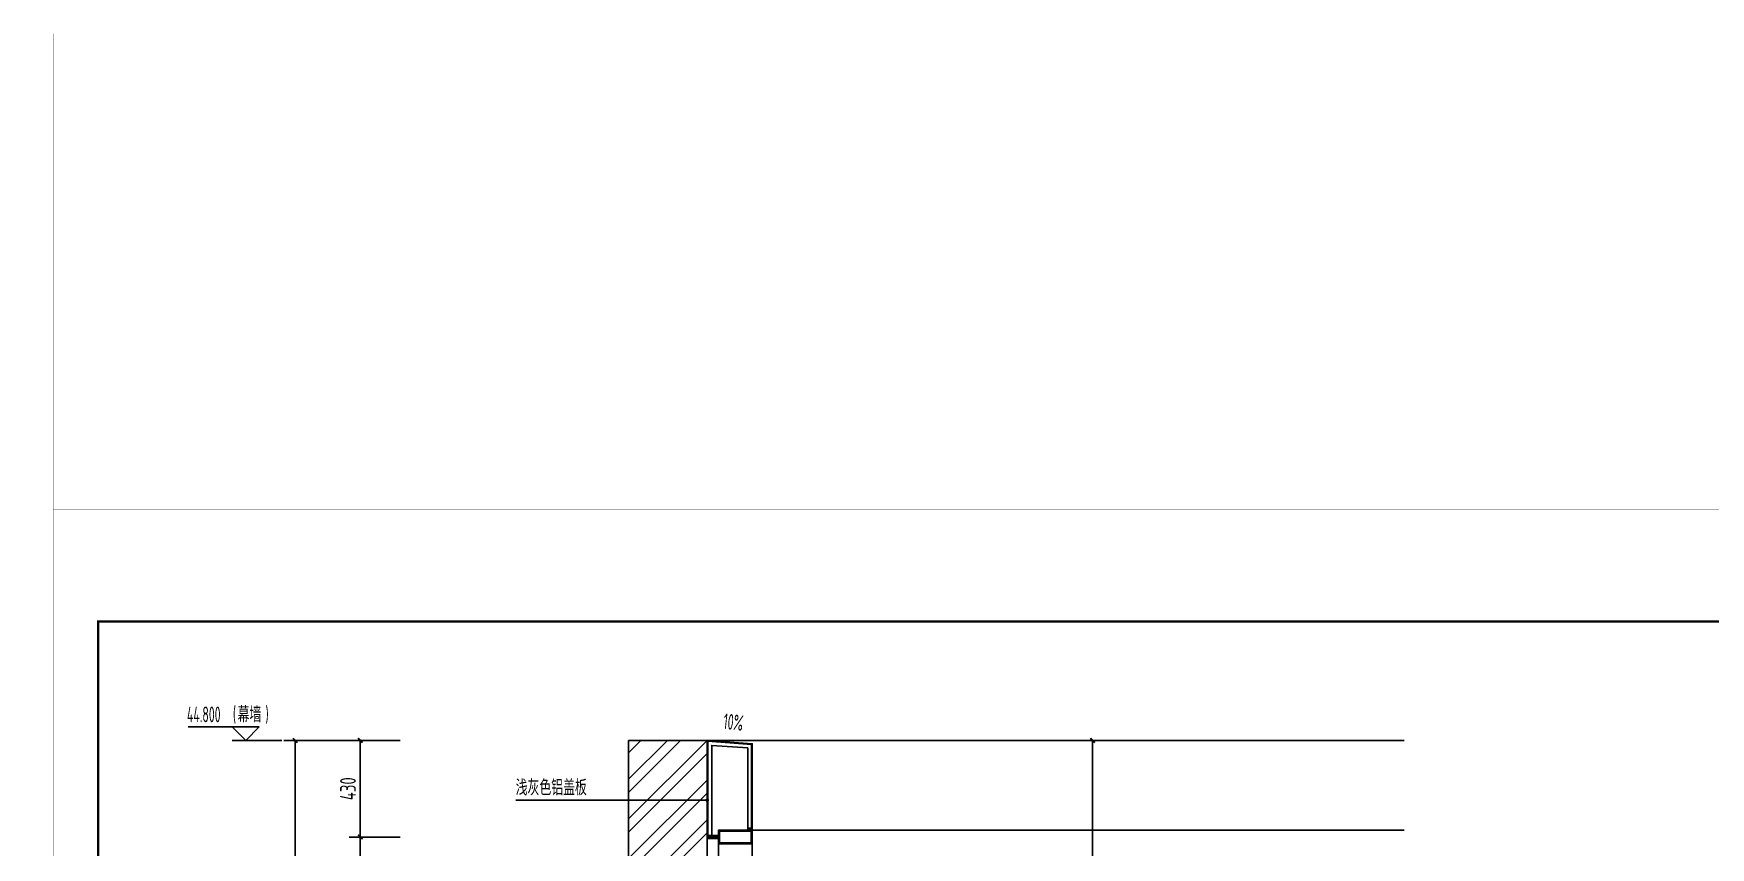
# Model space of a CAD drawing. Extents: x 198753 to 882193, y -399300 to 132460.
# Drawn here: x 378388 to 385854, y -187760 to -184135 of the extents above; entities that cross this region are included whole.
import ezdxf

# ---------------------------------------------------------------- set-up
doc = ezdxf.new("R2010")
doc.units = 0
doc.header["$LTSCALE"] = 1000
doc.header["$MEASUREMENT"] = 0
for name, color, linetype in [('01-标注_尺寸', 124, 'Continuous'), ('01-标注_标高', 200, 'Continuous'), ('01-标注_符号', 200, 'Continuous'), ('02-TEXT_标注', 130, 'Continuous'), ('05-填充_156', 156, 'Continuous'), ('A-D-玻璃剖线', 130, 'Continuous'), ('A-D-金属剖线', 200, 'Continuous'), ('A-D-金属看线', 205, 'Continuous'), ('A-D_龙骨', 131, 'Continuous'), ('A-SUR_保温', 222, 'Continuous'), ('A-SUR_看线', 231, 'Continuous'), ('钢龙骨', 173, 'Continuous')]:
    doc.layers.add(name, color=color, linetype=linetype)
doc.styles.add('_TCH_DIM', font='ROS1', dxfattribs={"width": 0.8, "bigfont": 'JD'})
doc.styles.add('_TCH_DIM_T3', font='ROS1', dxfattribs={"width": 0.8, "bigfont": 'JD'})
doc.dimstyles.new('_TCH_ARCH&&20', dxfattribs={"dimtxt": 70, "dimasz": 20, "dimexe": 50, "dimexo": 60, "dimgap": 20, "dimtad": 1, "dimdec": 0, "dimzin": 0, "dimdsep": 46, "dimtxsty": '_TCH_DIM_T3', "dimblk": 'ARCHTICK', "dimcen": 0.09, "dimclrt": 4, "dimazin": 2, "dimtfac": 1, "dimtdec": 0, "dimtix": 1, "dimtmove": 2, "dimatfit": 3, "dimfxl": 0, "dimtolj": 1, "dimtzin": 0, "dimarcsym": 0})

# ---------------------------------------------------------------- blocks, each defined once
blk = doc.blocks.new('*U201')
at = {"layer": '05-填充_156'}
h = blk.add_hatch(dxfattribs=at)
h.set_pattern_fill('金属', color=256, scale=50)
h.set_pattern_definition([(45, (7135.61, -125250.02), (-88.3883, 88.3883), []), (45, (7194.53, -125250.02), (-88.3883, 88.3883), [])])
h.paths.add_polyline_path([(6935.6, -125550), (7285.6, -125550), (7285.6, -129613.6), (6935.6, -129613.6)])
at = {"layer": 'A-SUR_看线', "color": 8}
blk.add_lwpolyline([(6935.6, -125550), (7285.6, -125550), (7285.6, -129613.6), (6935.6, -129613.6)], close=True, dxfattribs=at)
blk = doc.blocks.new('kyuhtr')
at = {"const_width": 20}
blk.add_lwpolyline([(50, 0), (0, 0)], dxfattribs=at)
blk.add_lwpolyline([(50, -30), (200, -30), (200, 30), (50, 30)], close=True)
blk = doc.blocks.new('*U287')
at = {"layer": '01-标注_符号'}
blk.add_lwpolyline([(6432.9, -125796.9), (7285.5, -125796.9)], dxfattribs=at)
at = {"layer": '01-标注_符号', "const_width": 8}
blk.add_lwpolyline([(7281.5, -125796.9, 1), (7289.5, -125796.9, 1)], format="xyb", close=True, dxfattribs=at)
at = {"layer": 'A-D-玻璃剖线'}
for points in [[(7285.6, -122383.2), (7285.6, -126016.8)], [(7335.6, -122383.2), (7335.6, -126016.8)]]:
    blk.add_lwpolyline(points, dxfattribs=at)
at = {"layer": 'A-D_龙骨'}
for points in [[(7485.6, -122383.2), (7485.6, -124453.6)], [(7485.6, -124453.6), (7485.6, -126016.8)]]:
    blk.add_lwpolyline(points, dxfattribs=at)
for p in [(7285.6, -123583.2), (7285.6, -124483.6), (7285.6, -125383.6)]:
    blk.add_blockref('kyuhtr', p, dxfattribs=at)
at = {"layer": '02-TEXT_标注', "style": '_TCH_DIM'}
for s, height, width, p in [('幕墙', 69.46, 0.8, (6432.9, -125775.9)), ('1', 70, 0.64, (6557, -125775.9))]:
    blk.add_text(s, height=height, dxfattribs=dict(at, width=width)).set_placement(p)
blk = doc.blocks.new('图框-A1+1-2')
at = {"const_width": 0.05}
blk.add_lwpolyline([(0, 0), (1261, 0), (1261, 594), (0, 594)], close=True, dxfattribs=at)
blk = doc.blocks.new('图框-A1+1-4')
for points, const_width in [([(0, 0), (1051, 0), (1051, 594), (0, 594)], 0.05), ([(976, 584), (25, 584), (25, 10), (976, 10)], 0.5)]:
    blk.add_lwpolyline(points, close=True, dxfattribs=dict(const_width=const_width))
at = {"const_width": 0.05}
blk.add_lwpolyline([(0, 297), (2, 297)], dxfattribs=at)
blk = doc.blocks.new('A$C643B6CAF')
at = {"layer": '钢龙骨', "const_width": 10}
blk.add_lwpolyline([(0, -1.6), (-28, -1.6)], dxfattribs=at)
at = {"layer": '钢龙骨'}
for points in [[(0, 28.4), (0, -31.6), (150, -31.6), (150, 28.4)], [(4, 24.4), (4, -27.6), (146, -27.6), (146, 24.4)]]:
    blk.add_lwpolyline(points, close=True, dxfattribs=at)
blk = doc.blocks.new('*U268')
at = {"layer": '钢龙骨'}
h = blk.add_hatch(color=256, dxfattribs=at)
h.dxf.hatch_style = 1
h.paths.add_polyline_path([(178, -400), (158, -400), (158, -390), (178, -390)])
at = {"layer": '01-标注_符号'}
blk.add_lwpolyline([(1, 35.2, 0, 0, 0), (110.1, 23.7, 16, 0, 0), (169.7, 17.4, 0, 0, 0)], format="xyseb", dxfattribs=at)
blk.add_lwpolyline([(-874.9, -265.5), (-22, -265.5)], dxfattribs=at)
at = {"layer": '01-标注_符号', "const_width": 8}
blk.add_lwpolyline([(-26, -265.5, 1), (-18, -265.5, 1)], format="xyb", close=True, dxfattribs=at)
at = {"layer": 'A-D-金属剖线'}
for points in [[(-22, -424.8), (-22, 0), (178, -14.9), (178, -400)], [(175, -390), (175, -17.9), (-19, -3), (-19, -424.8), (-22, -424.8)], [(-2, -424.8), (-2, -21.7), (158, -33.3), (158, -400)]]:
    blk.add_lwpolyline(points, dxfattribs=at)
at = {"layer": 'A-D-金属看线'}
for p, q in [((-22, 0), (3080.2, 0)), ((178, -400), (3080.2, -400))]:
    blk.add_line(p, q, dxfattribs=at)
at = {"layer": '钢龙骨'}
blk.add_lwpolyline([(178, -400), (158, -400), (158, -390), (178, -390), (178, -400)], dxfattribs=at)
at = {"layer": 'A-D_龙骨'}
blk.add_blockref('kyuhtr', (-22, -430), dxfattribs=at)
at = {"layer": '钢龙骨', "xscale": -1, "rotation": 180}
blk.add_blockref('A$C643B6CAF', (28, -431.6), dxfattribs=at)
at = {"layer": '02-TEXT_标注', "style": '_TCH_DIM', "width": 0.64}
blk.add_text('10%', height=70, rotation=353.98619, dxfattribs=at).set_placement((46.8, 51.5))
at = {"layer": '02-TEXT_标注', "style": '_TCH_DIM', "width": 0.8}
blk.add_text('浅灰色铝盖板', height=69.46, dxfattribs=at).set_placement((-874.9, -244.5))
blk = doc.blocks.new('_ArchTick')
at = {"color": 0, "linetype": 'ByBlock', "const_width": 0.4}
blk.add_lwpolyline([(-0.5, -0.5), (0.5, 0.5)], dxfattribs=at)
blk = doc.blocks.new('*D1774')
at = {"layer": '01-标注_尺寸', "color": 0, "lineweight": -2, "transparency": 16777216}
for p, q in [((383050, -187283.3), (383153.3, -187283.3)), ((383103.3, -189783.7), (383103.3, -187283.3)), ((383050, -189783.7), (383153.3, -189783.7))]:
    blk.add_line(p, q, dxfattribs=at)
at = {"layer": 'Defpoints', "color": 0, "transparency": 16777216}
for p in [(382990, -187283.3), (383103.3, -187283.3), (382990, -189783.7)]:
    blk.add_point(p, dxfattribs=at)
at = {"layer": '01-标注_尺寸', "color": 0, "lineweight": -2, "transparency": 16777216, "xscale": 20, "yscale": 20, "zscale": 20}
for p, rotation in [((383103.3, -187283.3), 90), ((383103.3, -189783.7), 270)]:
    blk.add_blockref('_ArchTick', p, dxfattribs=dict(at, rotation=rotation))
at = {"layer": '01-标注_尺寸', "color": 4, "transparency": 16777216, "insert": (383048.3, -188533.5), "char_height": 70, "attachment_point": 5, "rotation": 90, "style": '_TCH_DIM_T3'}
blk.add_mtext('\\A1;2500', dxfattribs=at)
blk = doc.blocks.new('*D1868')
at = {"layer": '01-标注_尺寸', "color": 0, "lineweight": -2, "transparency": 16777216}
for p, q in [((380020.5, -187713.3), (379792.8, -187713.3)), ((379842.8, -188913.3), (379842.8, -187713.3)), ((380020.5, -188913.3), (379792.8, -188913.3))]:
    blk.add_line(p, q, dxfattribs=at)
at = {"layer": 'Defpoints', "color": 0, "transparency": 16777216}
for p in [(379842.8, -187713.3), (380080.5, -187713.3), (380080.5, -188913.3)]:
    blk.add_point(p, dxfattribs=at)
at = {"layer": '01-标注_尺寸', "color": 0, "lineweight": -2, "transparency": 16777216, "xscale": 20, "yscale": 20, "zscale": 20}
for p, rotation in [((379842.8, -187713.3), 90), ((379842.8, -188913.3), 270)]:
    blk.add_blockref('_ArchTick', p, dxfattribs=dict(at, rotation=rotation))
at = {"layer": '01-标注_尺寸', "color": 4, "transparency": 16777216, "insert": (379787.8, -188313.3), "char_height": 70, "attachment_point": 5, "rotation": 90, "style": '_TCH_DIM_T3'}
blk.add_mtext('\\A1;1200', dxfattribs=at)
blk = doc.blocks.new('*D1869')
at = {"layer": '01-标注_尺寸', "color": 0, "lineweight": -2, "transparency": 16777216}
for p, q in [((380020.5, -187283.3), (379792.8, -187283.3)), ((379842.8, -187713.3), (379842.8, -187283.3)), ((380020.5, -187713.3), (379792.8, -187713.3))]:
    blk.add_line(p, q, dxfattribs=at)
at = {"layer": 'Defpoints', "color": 0, "transparency": 16777216}
for p in [(379842.8, -187283.3), (380080.5, -187283.3), (380080.5, -187713.3)]:
    blk.add_point(p, dxfattribs=at)
at = {"layer": '01-标注_尺寸', "color": 0, "lineweight": -2, "transparency": 16777216, "xscale": 20, "yscale": 20, "zscale": 20}
for p, rotation in [((379842.8, -187283.3), 90), ((379842.8, -187713.3), 270)]:
    blk.add_blockref('_ArchTick', p, dxfattribs=dict(at, rotation=rotation))
at = {"layer": '01-标注_尺寸', "color": 4, "transparency": 16777216, "insert": (379787.8, -187498.3), "char_height": 70, "attachment_point": 5, "rotation": 90, "style": '_TCH_DIM_T3'}
blk.add_mtext('\\A1;430', dxfattribs=at)
blk = doc.blocks.new('*D1870')
at = {"layer": '01-标注_尺寸', "color": 0, "lineweight": -2, "transparency": 16777216}
for p, q in [((380020.5, -187283.3), (379502.8, -187283.3)), ((379552.8, -189783.4), (379552.8, -187283.3)), ((380020.5, -189783.4), (379502.8, -189783.4))]:
    blk.add_line(p, q, dxfattribs=at)
at = {"layer": 'Defpoints', "color": 0, "transparency": 16777216}
for p in [(379552.8, -187283.3), (380080.5, -187283.3), (380080.5, -189783.4)]:
    blk.add_point(p, dxfattribs=at)
at = {"layer": '01-标注_尺寸', "color": 0, "lineweight": -2, "transparency": 16777216, "xscale": 20, "yscale": 20, "zscale": 20}
for p, rotation in [((379552.8, -187283.3), 90), ((379552.8, -189783.4), 270)]:
    blk.add_blockref('_ArchTick', p, dxfattribs=dict(at, rotation=rotation))
at = {"layer": '01-标注_尺寸', "color": 4, "transparency": 16777216, "insert": (379497.8, -188533.3), "char_height": 70, "attachment_point": 5, "rotation": 90, "style": '_TCH_DIM_T3'}
blk.add_mtext('\\A1;2500', dxfattribs=at)

msp = doc.modelspace()

# ---------------------------------------------------------------- linework, layer by layer
at = {"layer": '01-标注_标高'}
for p, q in [((379392.8, -187223.3), (379077, -187223.3)), ((379332.8, -187283.3), (379272.8, -187223.3)), ((379332.8, -187283.3), (379392.8, -187223.3)), ((379492.8, -187283.3), (379272.8, -187283.3))]:
    msp.add_line(p, q, dxfattribs=at)

# ---------------------------------------------------------------- block references
at = {"xscale": 20, "yscale": 20, "zscale": 20, "rotation": 270}
for name, p in [('图框-A1+1-2', (366595.2, -184135)), ('图框-A1+1-4', (378475.2, -186253.4))]:
    msp.add_blockref(name, p, dxfattribs=at)
for name, p in [('*U268', (381409.5, -187283.3)), ('*U287', (374101.9, -65330))]:
    msp.add_blockref(name, p)
at = {"layer": 'A-SUR_保温'}
msp.add_blockref('*U201', (374101.9, -61733.3), dxfattribs=at)

# ---------------------------------------------------------------- texts
at = {"layer": '02-TEXT_标注', "style": '_TCH_DIM'}
for s, height, width, p in [('44.800', 70, 0.64, (379071, -187202.3)), ('(', 70, 0.64, (379275.6, -187202.3)), ('幕墙', 69.46, 0.8, (379296.5, -187202.3)), (')', 70, 0.64, (379420.6, -187202.3))]:
    msp.add_text(s, height=height, dxfattribs=dict(at, width=width)).set_placement(p)

# ---------------------------------------------------------------- dimensions: what is measured, and where the dimension line sits
at = {"layer": '01-标注_尺寸'}
for p1, p2, distance, picture, middle in [((380080.5, -189783.4), (380080.5, -187283.3), 527.6, '*D1870', (379497.8, -188533.3)), ((380080.5, -187713.3), (380080.5, -187283.3), 237.6, '*D1869', (379787.8, -187498.3)), ((382990, -189783.7), (382990, -187283.3), -113.3, '*D1774', (383048.3, -188533.5)), ((380080.5, -188913.3), (380080.5, -187713.3), 237.6, '*D1868', (379787.8, -188313.3))]:
    dim = msp.add_aligned_dim(p1=p1, p2=p2, distance=distance, dimstyle='_TCH_ARCH&&20', dxfattribs=at)
    dim.commit()
    dim.dimension.update_dxf_attribs({"geometry": picture, "text_midpoint": middle})

doc.saveas('drawing.dxf')
